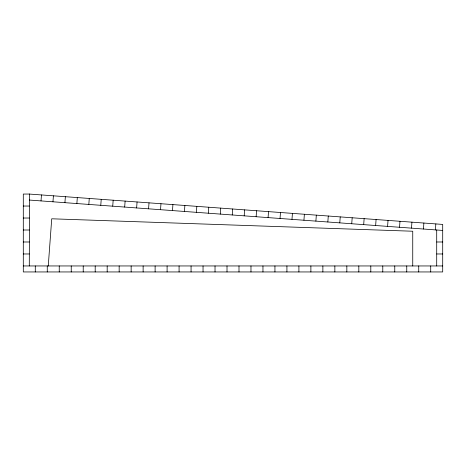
<?xml version="1.0" encoding="UTF-8"?>
<svg xmlns="http://www.w3.org/2000/svg" width="466" height="466" viewBox="0 0 466 466"><rect width="100%" height="100%" fill="white"/><g stroke="black" fill="none" stroke-linecap="round" stroke-linejoin="round"><path stroke-width="0.7" d="M41.02 200.916L41.462 194.939L442.7 224.426L442.7 271.946L23.3 271.946L23.3 194.054L29.509 194.054L29.294 265.952M48.26 265.952L51.726 218.793L412.742 231.229L412.742 265.952M52.973 201.795L53.409 195.819M64.925 202.675L65.362 196.699M76.873 203.555L77.315 197.578M88.825 204.428L89.262 198.452M100.778 205.308L101.215 199.332M112.725 206.188L113.168 200.211M124.678 207.067L125.115 201.091M136.625 207.941L137.068 201.97M148.578 208.82L149.015 202.844M160.531 209.7L160.968 203.724M172.478 210.58L172.921 204.603M184.431 211.453L184.868 205.483M196.378 212.333L196.821 206.356M208.331 213.212L208.768 207.236M220.284 214.092L220.721 208.116M232.231 214.966L232.674 208.995M244.184 215.845L244.621 209.869M256.131 216.725L256.574 210.749M268.084 217.605L268.521 211.628M280.037 218.484L280.474 212.508M291.984 219.358L292.427 213.381M303.937 220.237L304.374 214.261M315.89 221.117L316.327 215.141M327.837 221.997L328.28 216.02M339.79 222.87L340.227 216.9M351.737 223.75L352.18 217.773M363.69 224.629L364.127 218.653M375.643 225.509L376.079 219.533M387.59 226.383L388.032 220.412M399.543 227.262L399.979 221.286M411.49 228.142L411.932 222.165M423.443 229.022L423.879 223.045M435.395 229.895L435.832 223.925M23.3 206.036L29.294 206.036M23.3 218.024L29.294 218.024M23.3 230.006L29.294 230.006M23.3 241.988L29.294 241.988M436.706 241.988L442.7 241.988M23.3 253.97L29.294 253.97M436.706 253.97L442.7 253.97M23.3 265.952L442.7 265.952M29.294 194.06L41.462 194.939M29.294 200.054L442.7 230.437M436.706 229.994L436.706 265.952M430.718 265.952L430.718 271.946M418.736 265.952L418.736 271.946M406.754 265.952L406.754 271.946M394.766 265.952L394.766 271.946M382.784 265.952L382.784 271.946M370.802 265.952L370.802 271.946M358.82 265.952L358.82 271.946M346.838 265.952L346.838 271.946M334.856 265.952L334.856 271.946M322.874 265.952L322.874 271.946M310.886 265.952L310.886 271.946M298.904 265.952L298.904 271.946M286.922 265.952L286.922 271.946M274.94 265.952L274.94 271.946M262.958 265.952L262.958 271.946M250.976 265.952L250.976 271.946M238.994 265.952L238.994 271.946M227.006 265.952L227.006 271.946M215.024 265.952L215.024 271.946M203.042 265.952L203.042 271.946M191.06 265.952L191.06 271.946M179.078 265.952L179.078 271.946M167.096 265.952L167.096 271.946M155.114 265.952L155.114 271.946M143.126 265.952L143.126 271.946M131.144 265.952L131.144 271.946M119.162 265.952L119.162 271.946M107.18 265.952L107.18 271.946M95.198 265.952L95.198 271.946M83.216 265.952L83.216 271.946M71.234 265.952L71.234 271.946M59.246 265.952L59.246 271.946M47.264 265.952L47.264 271.946M35.282 265.952L35.282 271.946"/></g></svg>
